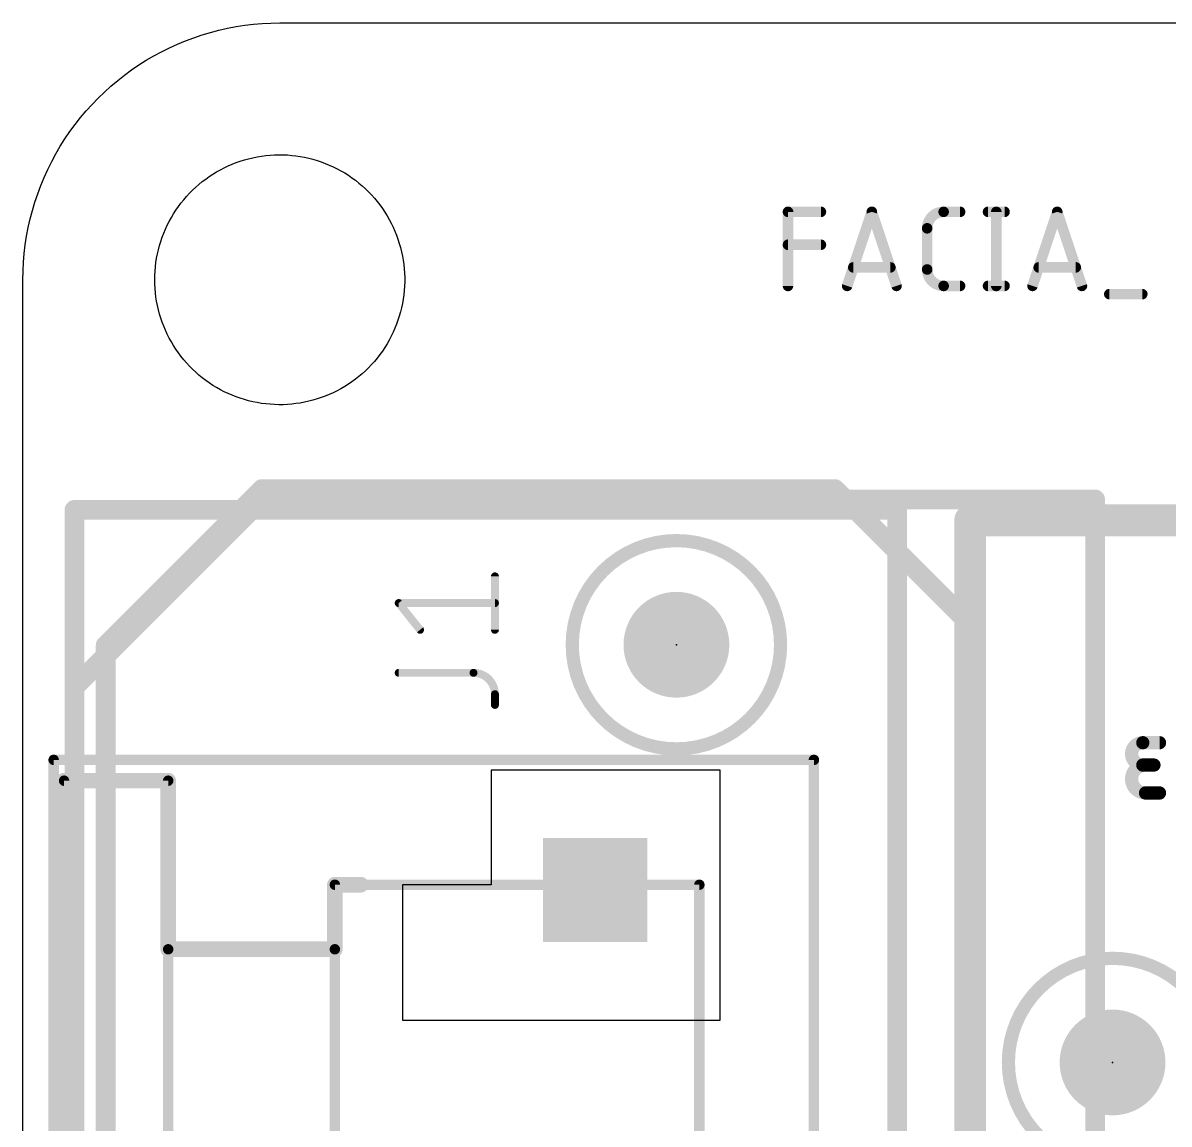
# Model space of a CAD drawing. Extents: x 23.6 to 57.9, y 14.1 to 54.9.
# Drawn here: x 23.61 to 34.61, y 44.1 to 54.68 of the extents above; entities that cross this region are included whole.
import ezdxf

# ---------------------------------------------------------------- set-up
doc = ezdxf.new("R2010")
doc.units = 0
for name, color, linetype in [('1', 12, 'CONTINUOUS'), ('15', 30, 'CONTINUOUS'), ('16', 132, 'CONTINUOUS'), ('2', 41, 'CONTINUOUS'), ('20', 31, 'CONTINUOUS'), ('21', 253, 'CONTINUOUS'), ('23', 53, 'CONTINUOUS'), ('24', 53, 'CONTINUOUS'), ('25', 253, 'CONTINUOUS'), ('26', 253, 'CONTINUOUS'), ('39', 12, 'CONTINUOUS'), ('41', 12, 'CONTINUOUS'), ('42', 132, 'CONTINUOUS'), ('51', 253, 'CONTINUOUS')]:
    doc.layers.add(name, color=color, linetype=linetype)

# ---------------------------------------------------------------- blocks, each defined once
blk = doc.blocks.new('PIE')
at = {"const_width": 0.5}
blk.add_lwpolyline([(0, -0.25, 1), (0, 0.25, 1), (0, -0.25)], format="xyb", dxfattribs=at)
blk = doc.blocks.new('RECT')
blk.add_solid([(-0.5, -0.5), (0.5, -0.5), (-0.5, 0.5), (0.5, 0.5)])

msp = doc.modelspace()

# ---------------------------------------------------------------- linework, layer by layer
at = {"layer": '1'}
for p, q in [((30.3, 47.5), (28.1, 47.5)), ((28.1, 47.5), (28.1, 46.4)), ((30.3, 45.1), (30.3, 47.5)), ((28.1, 46.4), (27.25, 46.4)), ((27.25, 46.4), (27.25, 45.1)), ((27.25, 45.1), (30.3, 45.1))]:
    msp.add_line(p, q, dxfattribs=at)
at = {"layer": '15'}
for points, const_width in [([(32, 50), (24.1, 50)], 0.19), ([(24.1, 50), (24.1, 19.4)], 0.19), ([(32, 18.1), (32, 50)], 0.19), ([(50, 49.9), (32.7, 49.9)], 0.3048), ([(32.7, 49.9), (32.7, 17)], 0.3048)]:
    msp.add_lwpolyline(points, dxfattribs=dict(at, const_width=const_width))
for points, const_width in [([(24.1, 50.0475, 1), (24.1, 49.9525)], 0.095), ([(24.1475, 50, 1), (24.0525, 50)], 0.095), ([(32.0475, 50, 1), (31.9525, 50)], 0.095), ([(32, 49.9525, 1), (32, 50.0475)], 0.095), ([(32.7, 49.9762, 1), (32.7, 49.8238)], 0.1524), ([(32.7762, 49.9, 1), (32.6238, 49.9)], 0.1524)]:
    msp.add_lwpolyline(points, format="xyb", dxfattribs=dict(at, const_width=const_width))
at = {"layer": '16', "const_width": 0.19}
for points in [[(24.4, 48.7), (25.9, 50.2)], [(25.9, 50.2), (31.4, 50.2)], [(31.4, 50.2), (32.7, 48.9)], [(32.7, 48.9), (32.7, 29)], [(24.4, 24.5), (24.4, 48.7)]]:
    msp.add_lwpolyline(points, dxfattribs=at)
at = {"layer": '16', "const_width": 0.095}
for points in [[(25.9, 50.2475, 1), (25.9, 50.1525)], [(25.9336, 50.1664, 1), (25.8664, 50.2336)], [(31.4336, 50.2336, 1), (31.3664, 50.1664)], [(31.4, 50.1525, 1), (31.4, 50.2475)], [(32.7475, 48.9, 1), (32.6525, 48.9)], [(32.6664, 48.8664, 1), (32.7336, 48.9336)], [(24.4475, 48.7, 1), (24.3525, 48.7)], [(24.3664, 48.7336, 1), (24.4336, 48.6664)]]:
    msp.add_lwpolyline(points, format="xyb", dxfattribs=at)
at = {"layer": '2', "const_width": 0.19}
for points in [[(24.1, 48.3), (25.9, 50.1)], [(25.9, 50.1), (33.9, 50.1)], [(33.9, 50.1), (33.9, 26.4)], [(24.1, 19.5), (24.1, 48.3)]]:
    msp.add_lwpolyline(points, dxfattribs=at)
at = {"layer": '2', "const_width": 0.095}
for points in [[(25.9, 50.1475, 1), (25.9, 50.0525)], [(25.9336, 50.0664, 1), (25.8664, 50.1336)], [(33.9475, 50.1, 1), (33.8525, 50.1)], [(33.9, 50.0525, 1), (33.9, 50.1475)], [(24.1475, 48.3, 1), (24.0525, 48.3)], [(24.0664, 48.3336, 1), (24.1336, 48.2664)]]:
    msp.add_lwpolyline(points, format="xyb", dxfattribs=at)
at = {"layer": '20'}
for p, q in [((25.4057, 54.5845), (25.4871, 54.6059)), ((25.4871, 54.6059), (25.5693, 54.6244)), ((25.5693, 54.6244), (25.652, 54.6401)), ((25.652, 54.6401), (25.7352, 54.653)), ((25.7352, 54.653), (25.8188, 54.6631)), ((25.8188, 54.6631), (25.9027, 54.6702)), ((25.9027, 54.6702), (25.9868, 54.6746)), ((25.9868, 54.6746), (26.071, 54.676)), ((26.071, 54.676), (54.502, 54.676)), ((25.0885, 54.4718), (25.1663, 54.5041)), ((25.1663, 54.5041), (25.2452, 54.5336)), ((25.2452, 54.5336), (25.325, 54.5605)), ((25.325, 54.5605), (25.4057, 54.5845)), ((24.8624, 54.3595), (24.9365, 54.3995)), ((24.9365, 54.3995), (25.0119, 54.437)), ((25.0119, 54.437), (25.0885, 54.4718)), ((24.6489, 54.2247), (24.7185, 54.272)), ((24.7185, 54.272), (24.7897, 54.317)), ((24.7897, 54.317), (24.8624, 54.3595)), ((24.5147, 54.1229), (24.5809, 54.1749)), ((24.5809, 54.1749), (24.6489, 54.2247)), ((24.3878, 54.0122), (24.4503, 54.0687)), ((24.4503, 54.0687), (24.5147, 54.1229)), ((24.2688, 53.8932), (24.3273, 53.9537)), ((24.3273, 53.9537), (24.3878, 54.0122)), ((24.1581, 53.7663), (24.2123, 53.8307)), ((24.2123, 53.8307), (24.2688, 53.8932)), ((24.1061, 53.7), (24.1581, 53.7663)), ((24.009, 53.5625), (24.0563, 53.6321)), ((24.0563, 53.6321), (24.1061, 53.7)), ((23.9215, 53.4186), (23.964, 53.4913)), ((23.964, 53.4913), (24.009, 53.5625)), ((23.8815, 53.3445), (23.9215, 53.4186)), ((25.7722, 53.3722), (25.8127, 53.3819)), ((25.8127, 53.3819), (25.8535, 53.3901)), ((25.8535, 53.3901), (25.8946, 53.397)), ((25.8946, 53.397), (25.9359, 53.4024)), ((25.9359, 53.4024), (25.9774, 53.4063)), ((25.9774, 53.4063), (26.019, 53.4089)), ((26.019, 53.4089), (26.0606, 53.4099)), ((26.0606, 53.4099), (26.1022, 53.4096)), ((26.1022, 53.4096), (26.1438, 53.4078)), ((26.1438, 53.4078), (26.1854, 53.4045)), ((26.1854, 53.4045), (26.2268, 53.3998)), ((26.2268, 53.3998), (26.268, 53.3937)), ((26.268, 53.3937), (26.3089, 53.3862)), ((26.3089, 53.3862), (26.3496, 53.3772)), ((26.3496, 53.3772), (26.39, 53.3668)), ((23.8092, 53.1925), (23.844, 53.2691)), ((23.844, 53.2691), (23.8815, 53.3445)), ((25.465, 53.2457), (25.5013, 53.2661)), ((25.5013, 53.2661), (25.5383, 53.2853)), ((25.5383, 53.2853), (25.576, 53.3031)), ((25.576, 53.3031), (25.6142, 53.3196)), ((25.6142, 53.3196), (25.653, 53.3348)), ((25.653, 53.3348), (25.6923, 53.3487)), ((25.6923, 53.3487), (25.732, 53.3611)), ((25.732, 53.3611), (25.7722, 53.3722)), ((26.39, 53.3668), (26.4299, 53.3551)), ((26.4299, 53.3551), (26.4694, 53.3419)), ((26.4694, 53.3419), (26.5085, 53.3274)), ((26.5085, 53.3274), (26.547, 53.3115)), ((26.547, 53.3115), (26.5849, 53.2944)), ((26.5849, 53.2944), (26.6223, 53.2759)), ((26.6223, 53.2759), (26.6589, 53.2561)), ((23.7769, 53.1147), (23.8092, 53.1925)), ((25.3275, 53.1519), (25.3606, 53.1771)), ((25.3606, 53.1771), (25.3946, 53.2012)), ((25.3946, 53.2012), (25.4294, 53.2241)), ((25.4294, 53.2241), (25.465, 53.2457)), ((26.6589, 53.2561), (26.6949, 53.2351)), ((26.6949, 53.2351), (26.7301, 53.2128)), ((26.7301, 53.2128), (26.7645, 53.1893)), ((26.7645, 53.1893), (26.7981, 53.1647)), ((26.7981, 53.1647), (26.8308, 53.1388)), ((23.7474, 53.0358), (23.7769, 53.1147)), ((25.2043, 53.0399), (25.2336, 53.0695)), ((25.2336, 53.0695), (25.2639, 53.098)), ((25.2639, 53.098), (25.2952, 53.1255)), ((25.2952, 53.1255), (25.3275, 53.1519)), ((26.8308, 53.1388), (26.8625, 53.1119)), ((26.8625, 53.1119), (26.8934, 53.0839)), ((26.8934, 53.0839), (26.9232, 53.0548)), ((26.9232, 53.0548), (26.952, 53.0247)), ((23.6964, 52.8753), (23.7206, 52.956)), ((23.7206, 52.956), (23.7474, 53.0358)), ((25.0977, 52.912), (25.1227, 52.9453)), ((25.1227, 52.9453), (25.1488, 52.9778)), ((25.1488, 52.9778), (25.176, 53.0093)), ((25.176, 53.0093), (25.2043, 53.0399)), ((26.952, 53.0247), (26.9798, 52.9937)), ((26.9798, 52.9937), (27.0064, 52.9617)), ((27.0064, 52.9617), (27.0319, 52.9287)), ((23.6751, 52.7939), (23.6964, 52.8753)), ((25.03, 52.807), (25.0514, 52.8428)), ((25.0514, 52.8428), (25.074, 52.8778)), ((25.074, 52.8778), (25.0977, 52.912)), ((27.0319, 52.9287), (27.0563, 52.895)), ((27.0563, 52.895), (27.0795, 52.8604)), ((27.0795, 52.8604), (27.1014, 52.825)), ((27.1014, 52.825), (27.1222, 52.7888)), ((23.6566, 52.7117), (23.6751, 52.7939)), ((24.9736, 52.6955), (24.9911, 52.7333)), ((24.9911, 52.7333), (25.01, 52.7705)), ((25.01, 52.7705), (25.03, 52.807)), ((27.1222, 52.7888), (27.1416, 52.752)), ((27.1416, 52.752), (27.1598, 52.7145)), ((27.1598, 52.7145), (27.1766, 52.6764)), ((23.628, 52.5458), (23.6409, 52.629)), ((23.6409, 52.629), (23.6566, 52.7117)), ((24.9291, 52.5788), (24.9426, 52.6182)), ((24.9426, 52.6182), (24.9574, 52.6572)), ((24.9574, 52.6572), (24.9736, 52.6955)), ((27.1766, 52.6764), (27.1922, 52.6378)), ((27.1922, 52.6378), (27.2063, 52.5986)), ((23.6179, 52.4622), (23.628, 52.5458)), ((24.8969, 52.4581), (24.9062, 52.4987)), ((24.9062, 52.4987), (24.917, 52.539)), ((24.917, 52.539), (24.9291, 52.5788)), ((27.2063, 52.5986), (27.2191, 52.559)), ((27.2191, 52.559), (27.2306, 52.5189)), ((27.2306, 52.5189), (27.2406, 52.4785)), ((23.6107, 52.3783), (23.6179, 52.4622)), ((24.8825, 52.3761), (24.889, 52.4172)), ((24.889, 52.4172), (24.8969, 52.4581)), ((27.2406, 52.4785), (27.2492, 52.4377)), ((27.2492, 52.4377), (27.2564, 52.3967)), ((27.2564, 52.3967), (27.2622, 52.3554)), ((23.605, 52.21), (23.6064, 52.2942)), ((23.6064, 52.2942), (23.6107, 52.3783)), ((24.8717, 52.2516), (24.8739, 52.2933)), ((24.8739, 52.2933), (24.8775, 52.3347)), ((24.8775, 52.3347), (24.8825, 52.3761)), ((27.2622, 52.3554), (27.2665, 52.314)), ((27.2665, 52.314), (27.2694, 52.2725)), ((23.605, 16.484), (23.605, 52.21)), ((24.871, 52.21), (24.8717, 52.2516)), ((24.8717, 52.1683), (24.871, 52.21)), ((24.8739, 52.1267), (24.8717, 52.1683)), ((27.2694, 52.2725), (27.2708, 52.2308)), ((27.2708, 52.1892), (27.2694, 52.1475)), ((27.2708, 52.2308), (27.2708, 52.1892)), ((24.8775, 52.0853), (24.8739, 52.1267)), ((24.8825, 52.0439), (24.8775, 52.0853)), ((27.2622, 52.0646), (27.2564, 52.0233)), ((27.2665, 52.106), (27.2622, 52.0646)), ((27.2694, 52.1475), (27.2665, 52.106)), ((24.889, 52.0028), (24.8825, 52.0439)), ((24.8969, 51.9619), (24.889, 52.0028)), ((24.9062, 51.9213), (24.8969, 51.9619)), ((27.2492, 51.9823), (27.2406, 51.9415)), ((27.2564, 52.0233), (27.2492, 51.9823)), ((24.917, 51.881), (24.9062, 51.9213)), ((24.9291, 51.8412), (24.917, 51.881)), ((24.9426, 51.8017), (24.9291, 51.8412)), ((27.2191, 51.861), (27.2063, 51.8214)), ((27.2306, 51.9011), (27.2191, 51.861)), ((27.2406, 51.9415), (27.2306, 51.9011)), ((24.9574, 51.7628), (24.9426, 51.8017)), ((24.9736, 51.7245), (24.9574, 51.7628)), ((24.9911, 51.6867), (24.9736, 51.7245)), ((27.1766, 51.7436), (27.1598, 51.7055)), ((27.1922, 51.7822), (27.1766, 51.7436)), ((27.2063, 51.8214), (27.1922, 51.7822)), ((25.01, 51.6495), (24.9911, 51.6867)), ((25.03, 51.613), (25.01, 51.6495)), ((27.1222, 51.6312), (27.1014, 51.595)), ((27.1416, 51.668), (27.1222, 51.6312)), ((27.1598, 51.7055), (27.1416, 51.668)), ((25.0514, 51.5772), (25.03, 51.613)), ((25.074, 51.5422), (25.0514, 51.5772)), ((25.0977, 51.508), (25.074, 51.5422)), ((25.1227, 51.4747), (25.0977, 51.508)), ((27.0563, 51.525), (27.0319, 51.4912)), ((27.0795, 51.5596), (27.0563, 51.525)), ((27.1014, 51.595), (27.0795, 51.5596)), ((25.1488, 51.4422), (25.1227, 51.4747)), ((25.176, 51.4107), (25.1488, 51.4422)), ((25.2043, 51.3801), (25.176, 51.4107)), ((26.952, 51.3952), (26.9232, 51.3652)), ((26.9798, 51.4263), (26.952, 51.3952)), ((27.0064, 51.4583), (26.9798, 51.4263)), ((27.0319, 51.4912), (27.0064, 51.4583)), ((25.2336, 51.3505), (25.2043, 51.3801)), ((25.2639, 51.3219), (25.2336, 51.3505)), ((25.2952, 51.2945), (25.2639, 51.3219)), ((25.3275, 51.2681), (25.2952, 51.2945)), ((26.8625, 51.3081), (26.8308, 51.2811)), ((26.8934, 51.3361), (26.8625, 51.3081)), ((26.9232, 51.3652), (26.8934, 51.3361)), ((25.3606, 51.2429), (25.3275, 51.2681)), ((25.3946, 51.2188), (25.3606, 51.2429)), ((25.4294, 51.1959), (25.3946, 51.2188)), ((25.465, 51.1743), (25.4294, 51.1959)), ((25.5013, 51.1538), (25.465, 51.1743)), ((26.6949, 51.1849), (26.6589, 51.1639)), ((26.7301, 51.2072), (26.6949, 51.1849)), ((26.7645, 51.2307), (26.7301, 51.2072)), ((26.7981, 51.2553), (26.7645, 51.2307)), ((26.8308, 51.2811), (26.7981, 51.2553)), ((25.5383, 51.1347), (25.5013, 51.1538)), ((25.576, 51.1169), (25.5383, 51.1347)), ((25.6142, 51.1003), (25.576, 51.1169)), ((25.653, 51.0852), (25.6142, 51.1003)), ((25.6923, 51.0713), (25.653, 51.0852)), ((25.732, 51.0589), (25.6923, 51.0713)), ((26.4299, 51.0649), (26.39, 51.0532)), ((26.4694, 51.0781), (26.4299, 51.0649)), ((26.5085, 51.0926), (26.4694, 51.0781)), ((26.547, 51.1084), (26.5085, 51.0926)), ((26.5849, 51.1256), (26.547, 51.1084)), ((26.6223, 51.1441), (26.5849, 51.1256)), ((26.6589, 51.1639), (26.6223, 51.1441)), ((25.7722, 51.0478), (25.732, 51.0589)), ((25.8127, 51.0381), (25.7722, 51.0478)), ((25.8535, 51.0299), (25.8127, 51.0381)), ((25.8946, 51.023), (25.8535, 51.0299)), ((25.9359, 51.0176), (25.8946, 51.023)), ((25.9774, 51.0137), (25.9359, 51.0176)), ((26.019, 51.0111), (25.9774, 51.0137)), ((26.0606, 51.01), (26.019, 51.0111)), ((26.1022, 51.0104), (26.0606, 51.01)), ((26.1438, 51.0122), (26.1022, 51.0104)), ((26.1854, 51.0155), (26.1438, 51.0122)), ((26.2268, 51.0201), (26.1854, 51.0155)), ((26.268, 51.0263), (26.2268, 51.0201)), ((26.3089, 51.0338), (26.268, 51.0263)), ((26.3496, 51.0428), (26.3089, 51.0338)), ((26.39, 51.0532), (26.3496, 51.0428))]:
    msp.add_line(p, q, dxfattribs=at)
at = {"layer": '21', "const_width": 0.15}
for points in [[(24, 47.4), (25, 47.4)], [(24, 47.4), (24, 28.8)], [(25, 47.4), (25, 45.781)], [(26.6, 46.401), (26.85, 46.401)], [(26.6, 46.401), (26.6, 45.781)], [(25, 45.781), (26.6, 45.781)]]:
    msp.add_lwpolyline(points, dxfattribs=at)
at = {"layer": '21', "const_width": 0.075}
for points in [[(24, 47.4375, 1), (24, 47.3625)], [(24.0375, 47.4, 1), (23.9625, 47.4)], [(25.0375, 47.4, 1), (24.9625, 47.4)], [(25, 47.3625, 1), (25, 47.4375)], [(26.6, 46.4385, 1), (26.6, 46.3635)], [(26.6375, 46.401, 1), (26.5625, 46.401)], [(26.85, 46.3635, 1), (26.85, 46.4385)], [(25, 45.8185, 1), (25, 45.7435)], [(24.9625, 45.781, 1), (25.0375, 45.781)], [(26.5625, 45.781, 1), (26.6375, 45.781)], [(26.6, 45.7435, 1), (26.6, 45.8185)]]:
    msp.add_lwpolyline(points, format="xyb", dxfattribs=at)
at = {"layer": '23'}
msp.add_point((29.8796, 48.7051), dxfattribs=at)
at = {"layer": '24'}
msp.add_point((34.0672, 44.6944), dxfattribs=at)
at = {"layer": '25'}
for points, const_width in [([(30.9508, 52.1508), (30.9508, 52.862)], 0.1016), ([(30.9508, 52.862), (31.2669, 52.862)], 0.1016), ([(31.519, 52.1508), (31.7561, 52.862)], 0.1016), ([(31.7561, 52.862), (31.9932, 52.1508)], 0.1016), ([(32.4454, 52.862), (32.6034, 52.862)], 0.1016), ([(32.8719, 52.862), (33.0299, 52.862)], 0.1016), ([(32.9509, 52.862), (32.9509, 52.1508)], 0.1016), ([(33.2991, 52.1508), (33.5361, 52.862)], 0.1016), ([(33.5361, 52.862), (33.7732, 52.1508)], 0.1016), ([(32.2873, 52.3088), (32.2873, 52.704)], 0.1016), ([(30.9508, 52.5459), (31.2669, 52.5459)], 0.1016), ([(31.9339, 52.3286), (31.5783, 52.3286)], 0.1016), ([(33.7139, 52.3286), (33.3583, 52.3286)], 0.1016), ([(32.6034, 52.1508), (32.4454, 52.1508)], 0.1016), ([(32.8719, 52.1508), (33.0299, 52.1508)], 0.1016), ([(34.0365, 52.0718), (34.3525, 52.0718)], 0.1016), ([(28.1369, 48.8487), (28.1369, 49.3619)], 0.0762), ([(27.4184, 48.8487), (27.2131, 49.1053)], 0.0762), ([(27.2131, 49.1053), (28.1369, 49.1053)], 0.0762), ([(27.2131, 48.4355), (27.9316, 48.4355)], 0.0762), ([(28.1369, 48.2302), (28.1369, 48.1275)], 0.0762)]:
    msp.add_lwpolyline(points, dxfattribs=dict(at, const_width=const_width))
for points, const_width in [([(30.9762, 52.862, 1), (30.9254, 52.862)], 0.0508), ([(30.9508, 52.8874, 1), (30.9508, 52.8366)], 0.0508), ([(31.2669, 52.8366, 1), (31.2669, 52.8874)], 0.0508), ([(31.7802, 52.87, 1), (31.732, 52.854)], 0.0508), ([(31.7802, 52.854, 1), (31.732, 52.87)], 0.0508), ([(32.4454, 52.862, 0.4142), (32.2873, 52.704)], 0.1016), ([(32.4454, 52.8874, 1), (32.4454, 52.8366)], 0.0508), ([(32.4454, 52.8366, 1), (32.4454, 52.8874)], 0.0508), ([(32.6034, 52.8366, 1), (32.6034, 52.8874)], 0.0508), ([(32.8719, 52.8874, 1), (32.8719, 52.8366)], 0.0508), ([(32.9763, 52.862, 1), (32.9255, 52.862)], 0.0508), ([(33.0299, 52.8366, 1), (33.0299, 52.8874)], 0.0508), ([(33.5602, 52.87, 1), (33.512, 52.854)], 0.0508), ([(33.5602, 52.854, 1), (33.512, 52.87)], 0.0508), ([(32.3127, 52.704, 1), (32.2619, 52.704)], 0.0508), ([(32.2619, 52.704, 1), (32.3127, 52.704)], 0.0508), ([(30.9508, 52.5713, 1), (30.9508, 52.5205)], 0.0508), ([(31.2669, 52.5205, 1), (31.2669, 52.5713)], 0.0508), ([(31.5783, 52.354, 1), (31.5783, 52.3032)], 0.0508), ([(31.9339, 52.3032, 1), (31.9339, 52.354)], 0.0508), ([(32.2873, 52.3088, 0.4142), (32.4454, 52.1508)], 0.1016), ([(32.3127, 52.3088, 1), (32.2619, 52.3088)], 0.0508), ([(32.2619, 52.3088, 1), (32.3127, 52.3088)], 0.0508), ([(33.3583, 52.354, 1), (33.3583, 52.3032)], 0.0508), ([(33.7139, 52.3032, 1), (33.7139, 52.354)], 0.0508), ([(30.9254, 52.1508, 1), (30.9762, 52.1508)], 0.0508), ([(31.4949, 52.1588, 1), (31.5431, 52.1428)], 0.0508), ([(31.9691, 52.1428, 1), (32.0173, 52.1588)], 0.0508), ([(32.4454, 52.1762, 1), (32.4454, 52.1254)], 0.0508), ([(32.4454, 52.1254, 1), (32.4454, 52.1762)], 0.0508), ([(32.6034, 52.1254, 1), (32.6034, 52.1762)], 0.0508), ([(32.8719, 52.1762, 1), (32.8719, 52.1254)], 0.0508), ([(32.9255, 52.1508, 1), (32.9763, 52.1508)], 0.0508), ([(33.0299, 52.1254, 1), (33.0299, 52.1762)], 0.0508), ([(33.275, 52.1588, 1), (33.3232, 52.1428)], 0.0508), ([(33.7491, 52.1428, 1), (33.7973, 52.1588)], 0.0508), ([(34.0365, 52.0972, 1), (34.0365, 52.0464)], 0.0508), ([(34.3525, 52.0464, 1), (34.3525, 52.0972)], 0.0508), ([(28.156, 49.3619, 1), (28.1179, 49.3619)], 0.0381), ([(27.228, 49.1172, 1), (27.1982, 49.0934)], 0.0381), ([(27.2131, 49.1243, 1), (27.2131, 49.0862)], 0.0381), ([(28.1369, 49.0862, 1), (28.1369, 49.1243)], 0.0381), ([(27.4035, 48.8368, 1), (27.4333, 48.8606)], 0.0381), ([(28.1179, 48.8487, 1), (28.156, 48.8487)], 0.0381), ([(27.2131, 48.4545, 1), (27.2131, 48.4164)], 0.0381), ([(28.1369, 48.2302, 0.4142), (27.9316, 48.4355)], 0.0762), ([(27.9316, 48.4545, 1), (27.9316, 48.4164)], 0.0381), ([(27.9316, 48.4164, 1), (27.9316, 48.4545)], 0.0381), ([(28.156, 48.2302, 1), (28.1179, 48.2302)], 0.0381), ([(28.1179, 48.2302, 1), (28.156, 48.2302)], 0.0381), ([(28.1179, 48.1275, 1), (28.156, 48.1275)], 0.0381)]:
    msp.add_lwpolyline(points, format="xyb", dxfattribs=dict(at, const_width=const_width))
at = {"layer": '26'}
for points, const_width in [([(34.3575, 47.7644, 1), (34.3575, 47.5499)], 0.127), ([(34.3575, 47.7962, 1), (34.3575, 47.7327)], 0.0635), ([(34.3575, 47.7327, 1), (34.3575, 47.7962)], 0.0635), ([(34.5184, 47.7327, 1), (34.5184, 47.7962)], 0.0635), ([(34.3843, 47.5499, 1), (34.3843, 47.2818)], 0.127), ([(34.3575, 47.5817, 1), (34.3575, 47.5182)], 0.0635), ([(34.3575, 47.5182, 1), (34.3575, 47.5817)], 0.0635), ([(34.3843, 47.5182, 1), (34.3843, 47.5817)], 0.0635), ([(34.4648, 47.5182, 1), (34.4648, 47.5817)], 0.0635), ([(34.3843, 47.3136, 1), (34.3843, 47.2501)], 0.0635), ([(34.3843, 47.2501, 1), (34.3843, 47.3136)], 0.0635), ([(34.5184, 47.2501, 1), (34.5184, 47.3136)], 0.0635)]:
    msp.add_lwpolyline(points, format="xyb", dxfattribs=dict(at, const_width=const_width))
at = {"layer": '26', "const_width": 0.127}
for points in [[(34.5184, 47.7644), (34.3575, 47.7644)], [(34.3575, 47.55), (34.4648, 47.55)], [(34.5184, 47.2818), (34.3843, 47.2818)]]:
    msp.add_lwpolyline(points, dxfattribs=at)
at = {"layer": '39', "const_width": 0.1}
for points in [[(23.9, 47.6), (31.2, 47.6)], [(23.9, 28.6), (23.9, 47.6)], [(31.2, 47.6), (31.2, 28.6)]]:
    msp.add_lwpolyline(points, dxfattribs=at)
at = {"layer": '39', "const_width": 0.05}
for points in [[(23.9, 47.625, 1), (23.9, 47.575)], [(23.925, 47.6, 1), (23.875, 47.6)], [(31.225, 47.6, 1), (31.175, 47.6)], [(31.2, 47.575, 1), (31.2, 47.625)]]:
    msp.add_lwpolyline(points, format="xyb", dxfattribs=at)
at = {"layer": '41', "const_width": 0.127}
msp.add_lwpolyline([(29.8796, 47.7051, 1), (29.8796, 49.7051, 1), (29.8796, 47.7051)], format="xyb", dxfattribs=at)
at = {"layer": '42', "const_width": 0.127}
msp.add_lwpolyline([(34.0672, 43.6944, 1), (34.0672, 45.6944, 1), (34.0672, 43.6944)], format="xyb", dxfattribs=at)
at = {"layer": '51', "const_width": 0.1}
for points in [[(25, 47.4), (24, 47.4)], [(24, 47.4), (24, 28.8)], [(25, 47.4), (25, 45.781)], [(26.6, 46.401), (26.6, 45.781)], [(26.6, 46.401), (30.1, 46.401)], [(30.1, 46.401), (30.1, 29.8)], [(25, 45.781), (26.6, 45.781)], [(25, 45.781), (25, 30.421)], [(26.6, 45.781), (26.6, 30.421)]]:
    msp.add_lwpolyline(points, dxfattribs=at)
at = {"layer": '51', "const_width": 0.05}
for points in [[(24, 47.425, 1), (24, 47.375)], [(24.025, 47.4, 1), (23.975, 47.4)], [(25.025, 47.4, 1), (24.975, 47.4)], [(25, 47.375, 1), (25, 47.425)], [(26.625, 46.401, 1), (26.575, 46.401)], [(26.6, 46.426, 1), (26.6, 46.376)], [(30.125, 46.401, 1), (30.075, 46.401)], [(30.1, 46.376, 1), (30.1, 46.426)], [(25, 45.806, 1), (25, 45.756)], [(25.025, 45.781, 1), (24.975, 45.781)], [(24.975, 45.781, 1), (25.025, 45.781)], [(26.625, 45.781, 1), (26.575, 45.781)], [(26.575, 45.781, 1), (26.625, 45.781)], [(26.6, 45.756, 1), (26.6, 45.806)]]:
    msp.add_lwpolyline(points, format="xyb", dxfattribs=at)

# ---------------------------------------------------------------- block references
at = {"layer": '1', "xscale": 1.016, "yscale": 1.016}
msp.add_blockref('PIE', (29.8796, 48.7051), dxfattribs=at)
at = {"layer": '1', "rotation": 90}
msp.add_blockref('RECT', (29.1, 46.35), dxfattribs=at)
at = {"layer": '16', "xscale": 1.016, "yscale": 1.016}
msp.add_blockref('PIE', (34.0672, 44.6944), dxfattribs=at)

doc.saveas('drawing.dxf')
